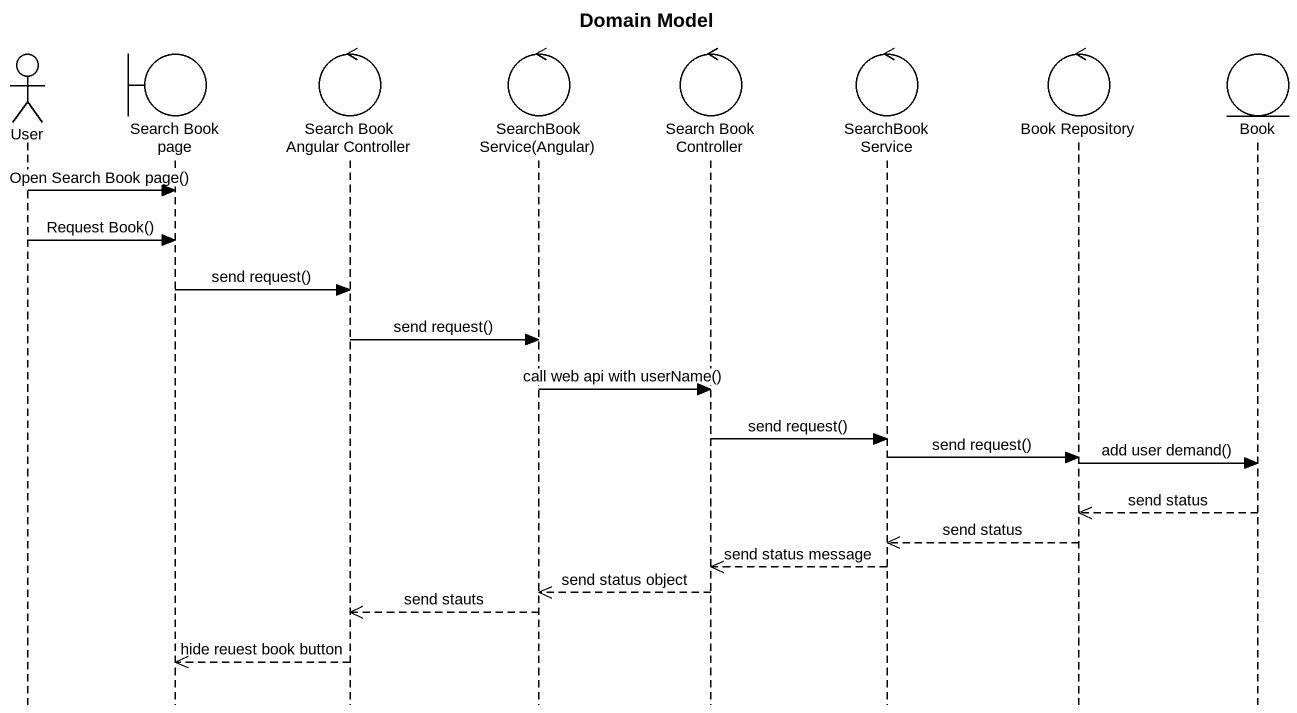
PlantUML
@startuml
title Domain Model
hide footbox
actor User
boundary "Search Book page" as Search_Book_page
control "Search Book Angular Controller" as Search_Book_Angular
control "SearchBookService(Angular)" as SearchBookService_Angular
control "Search Book Controller" as Search_Book_Controller
control "SearchBook Service" as SearchBook_Service
control "Book Repository" as Book_Repository
entity Book

User -> Search_Book_page : Open Search Book page()
User -> Search_Book_page : Request Book()
Search_Book_page -> Search_Book_Angular : send request()
Search_Book_Angular -> SearchBookService_Angular : send request()
SearchBookService_Angular -> Search_Book_Controller : call web api with userName()
Search_Book_Controller -> SearchBook_Service : send request()
SearchBook_Service -> Book_Repository : send request()
Book_Repository -> Book : add user demand()
Book -->> Book_Repository : send status
Book_Repository -->> SearchBook_Service : send status
SearchBook_Service -->> Search_Book_Controller : send status message
Search_Book_Controller -->> SearchBookService_Angular : send status object
SearchBookService_Angular -->> Search_Book_Angular : send stauts
Search_Book_Angular -->> Search_Book_page : hide reuest book button
@enduml
